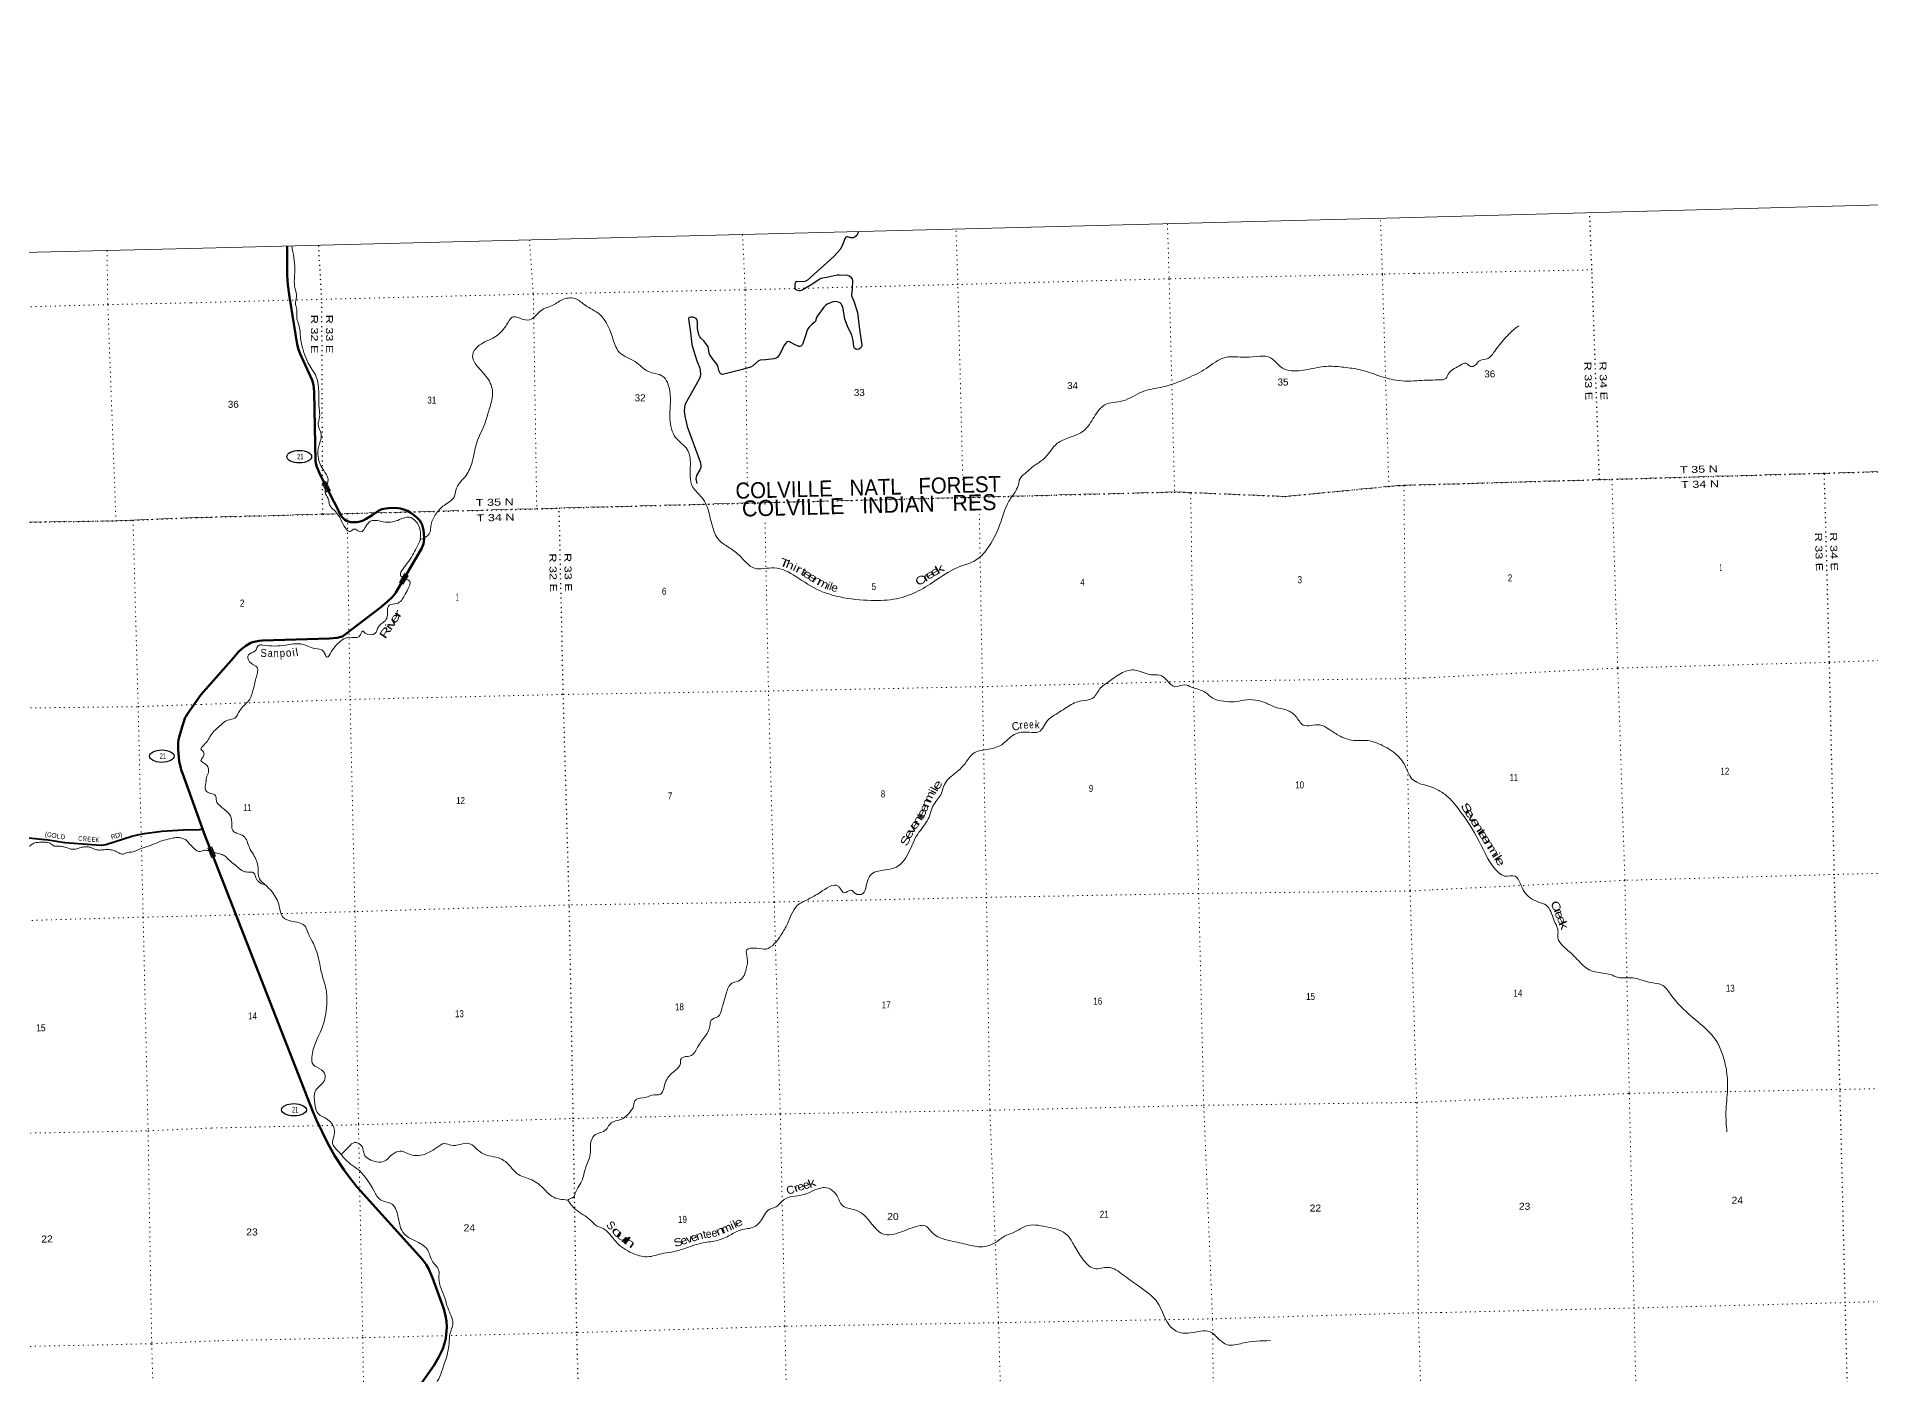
# Model space of a CAD drawing. Header units: feet. Extents: x 489137 to 739700, y 189004 to 379547.
# Drawn here: x 546440 to 592272, y 346104 to 379547 of the extents above; entities that cross this region are included whole.
import ezdxf
from ezdxf.enums import TextEntityAlignment as Align

# ---------------------------------------------------------------- set-up
doc = ezdxf.new("R2010")
doc.units = ezdxf.units.FT
doc.header["$LTSCALE"] = 80
doc.linetypes.add('DOT_DASHED', pattern=[7.7, 5, -1.2, 0.3, -1.2])
doc.linetypes.add('DOTTED', pattern=[1.5, 0.3, -1.2])
for name, color, linetype, lineweight in [('17', 7, 'Continuous', 25), ('23', 7, 'Continuous', 70), ('26', 7, 'Continuous', 40), ('29', 7, 'Continuous', 25), ('39', 7, 'Continuous', 13), ('4', 7, 'Continuous', 13), ('44', 7, 'DOT_DASHED', 13), ('59', 7, 'Continuous', 13), ('6', 7, 'DOTTED', 25), ('7', 7, 'DOTTED', 13)]:
    doc.layers.add(name, color=color, linetype=linetype, lineweight=lineweight)
doc.layers.add('27', color=7, linetype='Continuous')
doc.layers.add('41', color=7, linetype='Continuous')

msp = doc.modelspace()

# ---------------------------------------------------------------- linework, layer by layer
at = {"layer": '17'}
for centre in [(553003.15, 369046.69), (549568.51, 361558.72), (552873.01, 352717.59)]:
    msp.add_ellipse(centre, major_axis=(309.24, -1), ratio=0.500121, dxfattribs=at)
at = {"layer": '23'}
msp.add_line((550537.01, 359882.19), (550629.3, 359628.12), dxfattribs=at)
for points in [[(552701.57, 374312.49), (552703.18, 373583.51), (552721.49, 373341.97), (552758.45, 373043.67), (552950.79, 371853.16), (552985.59, 371728.25), (553025.91, 371618.92), (553285.93, 371050.51), (553322.75, 370956.06), (553355.53, 370838.92), (553367.71, 370753.64), (553377.44, 370661.18), (553412.9, 368934.93), (553423.92, 368849.39), (553440.78, 368795.04), (553531.93, 368572.64), (554050.31, 367569.1), (554075.78, 367531.79), (554109.49, 367498.05), (554145.08, 367469.94), (554187, 367445.69), (554236.86, 367426.83), (554289.31, 367411.84), (554353, 367406.21), (554396.12, 367405.13), (554441.03, 367406.21), (554489.73, 367415.58), (554549.67, 367430.58), (554598.81, 367451.25), (554675.17, 367492.43), (554839.24, 367593.39), (554971.12, 367683.6), (555019.75, 367711.62), (555067.59, 367731.39), (555120.04, 367742.64), (555233.37, 367758.57), (555392.58, 367766.06), (555472.18, 367761.38), (555530.25, 367752.01), (555618.29, 367729.52), (555710.98, 367690.72), (555796.23, 367641.43), (555932.03, 367535.53), (556014.45, 367447.44), (556050.04, 367393.09), (556072.05, 367339.3), (556108.11, 367209.41), (556120.29, 367133.51), (556125.91, 367004.18), (556120.29, 366925.47), (556109.05, 366869.24), (556096.21, 366828.88), (556078.14, 366783.96), (556065.03, 366759.59), (556042.66, 366720.3), (555419.76, 365654.25), (555380.42, 365598.5), (555322.36, 365531.03), (555198.73, 365418.57), (555030.24, 365279.63), (554122.64, 364579.86), (554081.43, 364553.62), (554042.09, 364538.63), (554006.5, 364531.13), (553954.06, 364519.89), (553759.22, 364502.35), (552085.64, 364447.73), (552001.35, 364442.11), (551915.5, 364428.09), (551838.39, 364408.37), (551774.7, 364384.01), (551664.14, 364315.94), (551568.66, 364241.57), (551488.56, 364165.54), (551361.4, 364016.49), (550543.6, 363088.63)], [(550543.6, 363088.63), (550210.38, 362617.92), (550175.17, 362557.48), (550154.31, 362521.43), (550138.98, 362476.86), (550080.62, 362295.7), (549997.87, 362034.74), (549983.38, 361964.16), (549977.01, 361894.33), (549980.64, 361735.84), (550001.95, 361429.31), (550015.89, 361360.21), (550040.54, 361265.34), (550055.71, 361214.11), (550083.66, 361130.27), (550537.01, 359882.19)], [(550537.01, 359882.19), (550588.22, 359741.2), (550629.3, 359628.12)], [(550629.31, 359628.11), (553342, 352676.61), (553434.83, 352459.03), (553721.58, 351873.2), (553885.7, 351579.05), (554123.67, 351205.77), (554268.3, 351013.89), (554454.29, 350786.82), (556073.19, 348980.02), (556176.53, 348848.25), (556237.09, 348748.29), (556332.28, 348518.65), (556612.98, 347744.31), (556661.38, 347568.36), (556684.15, 347433.18), (556689.46, 347282.29), (556664.63, 347010.89), (556635.45, 346878.4), (556620.47, 346822.17), (556589.35, 346738.06), (556486.29, 346521.01), (556376.33, 346334.07), (555447.28, 345018.98)]]:
    msp.add_lwpolyline(points, dxfattribs=at)
at = {"layer": '26'}
msp.add_lwpolyline([(546152.56, 359528.95), (546723.61, 359468.93), (547141.48, 359401.63), (547930.31, 359339.3), (548066.02, 359335.26), (548115.38, 359338.99), (548166.12, 359351.28), (548817.79, 359560.32), (548960.8, 359596.13), (549133.85, 359625.4), (549568.9, 359685.38), (550100.95, 359715.87), (550520.51, 359723.56), (550588.22, 359741.2)], dxfattribs=at)
at = {"layer": '29'}
for points in [[(566979.31, 374672.23), (566941.24, 374578.95), (566928.93, 374564.58), (566895.37, 374541.04), (566846.9, 374519.43), (566830.49, 374517.38), (566822.29, 374515.33), (566788.64, 374516.57), (566707.44, 374542.01), (566691.03, 374542.01), (566669.25, 374534.26), (566641.81, 374500.96), (566616.1, 374426.06), (566559.77, 374287.53), (566550.55, 374272.14), (566529.67, 374236.35), (566366.42, 374051.08), (565709.52, 373459.42), (565636.88, 373423.55), (565572.77, 373414.11), (565443.38, 373423.52), (565417.43, 373415.34), (565394.87, 373392.76), (565387.73, 373353.65), (565386.67, 373265.53), (565396.92, 373242.95), (565409.5, 373230.86), (565435.89, 373216.27), (565501.52, 373201.91), (565530.23, 373203.96), (565571.26, 373216.08), (565773.75, 373333.48), (566012.19, 373495.38), (566048.23, 373506.95), (566222.74, 373544.1)], [(566222.74, 373544.1), (566446.98, 373591.83), (566501.55, 373593.26), (566705.39, 373581.57), (566752.37, 373564.19), (566784.36, 373539.5), (566808.97, 373512.82), (566827.43, 373482.04), (566830.57, 373450.67), (566821.2, 373236.31), (566806.92, 373108.53), (566810, 373070.57), (566815.48, 373052.33), (566861.4, 372936.11), (566957.66, 372647.81), (566968.96, 372580.76), (566998.86, 372296.51), (567040.98, 372004.43), (567066.37, 371845.39), (567065.86, 371825.38), (567058.68, 371796.65), (567044.32, 371774.07), (567018.69, 371747.39), (567002.28, 371738.16), (566982.28, 371732.52), (566937.46, 371729.5), (566914.09, 371736.1), (566889.99, 371750.99), (566871.54, 371769.46), (566865.88, 371798.71), (566851.85, 371947.92), (566813.8, 372080.47), (566707.84, 372310.59), (566640.95, 372486.98), (566586.54, 372792.94), (566568.52, 372838.16), (566552.11, 372866.89), (566525.45, 372889.46), (566480.01, 372909.91), (566443.41, 372920.25), (566396.24, 372924.35), (566349.07, 372918.19), (566300.36, 372902.09), (566201.4, 372856.63), (566162.44, 372832), (566137.83, 372813.53), (566111.98, 372787), (565959.4, 372571.36), (565935.62, 372522.66), (565910.46, 372437.27), (565897.87, 372417.44), (565877.36, 372396.92), (565806.6, 372346.19), (565746.1, 372282), (565719.44, 372245.06), (565689.51, 372184.11), (565646.56, 372044.28)], [(565646.56, 372044.28), (565633.29, 372001.09), (565578.62, 371854.47), (565560.5, 371827.42), (565544.09, 371811), (565519.48, 371800.74), (565486.38, 371802.02), (565380.76, 371848.29), (565256.72, 371914.38), (565226.2, 371923.88), (565194.1, 371915.08), (565161.6, 371887.97), (565128.42, 371838.94), (564996.37, 371583.61), (564946.25, 371526.77), (564917.54, 371506.25), (564876.36, 371492.19), (564660.57, 371467.45), (564522.74, 371455.97), (564483.2, 371439.47), (564338.16, 371314.37), (564285.22, 371285.8), (564086.02, 371227.06), (563581.38, 371102.99), (563554.72, 371107.1), (563536.03, 371118.51), (563494.59, 371200.47), (563462.43, 371314.37), (563438, 371360.92), (563337.46, 371484.07), (563269.43, 371591.74), (563252.21, 371637.6), (563233.75, 371752.53), (563220.42, 371790.73), (563115.5, 371940.06), (563043.02, 372011.11), (563018.41, 372039.84), (562999.95, 372072.68), (562983.54, 372121.93), (562956.04, 372247.85), (562955.89, 372417.56), (562941.5, 372475.94), (562922.47, 372503.74), (562894.33, 372521.09), (562841.31, 372532.34), (562789.74, 372535.46), (562752.52, 372526.43), (562740.52, 372516.99), (562734.36, 372504.68), (562737.56, 372433.17), (562785.66, 372147.29), (562817.42, 371855.14), (562832.59, 371794.7), (562942.09, 371445.45), (563016.36, 371257.93), (563028.08, 371196.72), (563028.67, 371106.06), (563021.49, 371041.42), (562992.65, 370967.67), (562659.5, 370375.47), (562638.99, 370328.27), (562629.87, 370277.14), (562626.69, 370180.51), (562642.71, 370063.24), (562702.59, 369803.87), (563020.96, 368915.52), (563044.34, 368825.09), (563037.89, 368775.74), (563015.37, 368721.44), (562930.44, 368572.16), (562920.99, 368541.78), (562917.29, 368495.11), (562936.99, 368376.32)]]:
    msp.add_lwpolyline(points, dxfattribs=at)
at = {"layer": '39'}
for points in [[(552814.15, 374315.29), (552891.36, 373737.56), (552880.37, 373410.08), (552893.59, 373266.95), (552936.9, 373039.63), (552910.67, 372855.24), (552943.84, 372722.64), (552938.82, 372583.15), (553010.37, 372263.53), (553043.53, 371947.11), (553120.6, 371651.85), (553216.82, 371403.47), (553319.43, 371231.98), (553429.79, 371042.14), (553498.24, 370252.14), (553512.88, 370044.39), (553476.97, 369841.61), (553550.43, 369618.99), (553494.55, 369314.77), (553554.3, 368796.93), (553721.61, 368424.08), (553685.54, 368331.15), (553662.22, 368106.42), (553741.89, 367968.77), (553749.98, 367876.03), (553915.98, 367665.53), (554169.18, 367250.89), (554275.76, 367174.44), (554357.25, 367230.75), (554458.69, 367204.69), (554526.08, 367167.78), (554693.82, 367339.1), (554784.54, 367434), (555148.18, 367411.64), (555508, 367472.01), (555750.72, 367535.89), (555903.11, 367442.42), (556026.25, 367206.58), (556029.36, 366968.26)], [(556029.36, 366968.26), (556250.15, 367116.52), (556301.4, 367356), (556422.7, 367621.25), (556625.94, 367829.71), (556873.59, 368037.11), (556935.23, 368262.68), (557172.47, 368576.92), (557326.33, 368921.66), (557440.92, 369400.88), (557638.46, 369869.8), (557751.59, 370231.83), (557834.12, 370609.36), (557731.25, 370976.77), (557338.05, 371612.58), (557502.75, 371830.3), (557883.67, 372032.53), (558164.1, 372309.33), (558356.73, 372541.8), (558602.28, 372476.45), (558801.87, 372482.83), (559039.3, 372696.07), (559342.95, 372834), (559612, 372985.31), (559920.57, 372990.03), (560145.88, 372835.36), (560507.98, 372606.92), (560852.92, 371964), (561015.22, 371646.36), (561397.35, 371424.42), (561729.64, 371175.13), (562085.28, 371057.65), (562266.97, 370683.87), (562270.07, 369989.05), (562411.3, 369527.53), (562700.38, 369224.77), (562779.18, 368850.77), (562835.74, 368294.48), (563063.48, 368028.77), (563256.44, 367600.69), (563508.8, 366947.67), (563730.25, 366784.84), (563998.97, 366582.65), (564381.34, 366257.69), (564873.37, 366268.42), (565414.81, 366049.96), (566013.66, 365697.4), (566519.49, 365538.76), (567300.13, 365452.77), (567930.69, 365494.81), (568477.22, 365688.54), (568941.03, 365975.4), (569512.97, 366298.97), (569909.02, 366455.07), (570191.42, 366733.94), (570509.14, 367334.76), (570742.13, 367935.75), (570914.01, 368194.02), (570981.01, 368359.1), (571012.51, 368487.05), (571158.55, 368635.68), (571358.51, 368809.72), (571608.84, 368986.89), (571951.28, 369380.18), (572248.74, 369524.04), (572618.09, 369701.78), (572869, 370036.52), (573140.75, 370341.41), (573584.42, 370441.99), (574093.73, 370677.33), (574591.58, 370791.21), (575206.15, 371010.66), (575672.98, 371251.13), (576151.12, 371528.21), (576665.52, 371531.35), (577295.47, 371508.74), (577581.34, 371260.46), (577792.56, 371196.39), (578279.82, 371241.36), (578722.26, 371305.55), (579116.2, 371281.83), (579517.06, 371217.86), (579939.55, 371087.7), (580349.63, 370971.4), (580640.9, 370937.36), (580934.51, 370945.5)], [(580934.51, 370945.5), (581481.81, 370965.65), (581662.61, 371003.3), (581743.43, 371145.25), (581873.86, 371248.18), (582030.94, 371337.74), (582162.88, 371388.12), (582286.63, 371300.7), (582398.89, 371332.3), (582490.84, 371438.16), (582715.31, 371503.38), (582856.7, 371647.1), (583098.47, 371955.58), (583247.36, 372119.75), (583484.11, 372320.87)], [(550575.62, 361789.91), (550735.72, 361980.48), (550801.81, 362095.04), (551011.01, 362307.67), (551213.52, 362457.53), (551395.92, 362512.01), (551514.91, 362698.43), (551743.39, 362951.88), (551856.14, 363239.16), (551932.15, 363545.84), (551953.37, 363774.57), (551756.51, 363919.75), (551732.5, 364094.97), (551894.03, 364181.32), (552000.05, 364335.24), (552094.96, 364335.24), (552664.4, 364335.24), (553044.02, 364363.72), (553395.56, 364250.44), (553611.03, 364176.36), (553698.87, 364034.86), (553800.9, 364166.37), (553936.33, 364339), (554256.93, 364531.84), (554488.79, 364538.92), (554547.29, 364631.1), (554582.49, 364682.37), (554654.08, 364637.47), (554896.42, 364626.6), (554983.59, 364792.12), (555188.76, 365004.66), (555252.09, 365337.33), (555442.95, 365373.81), (555632.3, 365571.86), (555719.6, 365731.33), (555764.36, 365931.82), (555546.09, 366055.25), (555703.35, 366381.42), (555930.94, 366768.17), (556031.38, 366972.36)], [(581178.96, 360824.77), (580973.78, 360888.97), (580824.41, 360984.7), (580618.35, 361366.02), (580388.59, 361631.69), (579979.85, 361871.23), (579762.45, 361941.23), (579356.72, 361950.56), (578974.52, 362083.62), (578716.68, 362249.69), (578510.93, 362340.14), (578095.39, 362337.14), (577913.16, 362551.32), (577630.9, 362726.96), (577438.32, 362769.22), (577175.53, 362884.69), (576617.02, 362961.38), (576369.82, 362917.61), (576111.18, 362936.2), (575835.25, 363006.94), (575656.54, 363152.52), (575306.64, 363284.27), (575133.87, 363343.12), (574888.78, 363295.35), (574689.55, 363456.64), (574501.11, 363585.85), (574297.18, 363593.52), (573897.13, 363712.06), (573583.75, 363650.68), (573251.62, 363431.33), (573007.79, 363234.1), (572823.31, 362997.78), (572552.14, 362943.38), (572224.34, 362802.9), (571876.13, 362581.18), (571713.38, 362458.45), (571483.76, 362164.58), (571247.87, 362157.41), (570873.86, 362100.77), (570560.68, 361845.47), (570175.98, 361723.96), (569851.28, 361625.97), (569652.78, 361385.3), (569427.8, 361156.16), (569127.87, 360848.64), (569055.93, 360632.95), (568864.36, 360352.02), (568724.97, 359991.44), (568460.96, 359609.95), (568161.16, 359019.63), (567932.24, 358786.37), (567482.47, 358687.67), (567302.71, 358604.97), (567175.8, 358319.4), (567087.33, 358121.53), (566903.65, 358125.6), (566800.88, 358212.24), (566620.84, 358141.65), (566525.7, 358248.65), (566471.94, 358308.08), (566019.43, 358150.74), (565732.49, 357986.92), (565451.65, 357821.21), (565205.31, 357369.41), (565044.08, 357085.11), (564670.38, 356737.59), (564440.01, 356754.78), (564182.82, 356706.75), (564201.09, 356517.27), (564176.94, 356237.98), (564019.61, 355959.82), (563815.55, 355880.63), (563674, 355618.98), (563565.31, 355238.86), (563472.58, 355051), (563295.05, 354958.24), (563268.03, 354810.19), (563150.41, 354561.18), (562958.84, 354280.26), (562799.92, 354074.79), (562607.13, 354034.22), (562545.5, 353992.48), (562529.87, 353877), (562404.48, 353706.6), (562187.6, 353475.62), (562121.13, 353286.31), (562016.35, 353096.16), (561881.24, 353093.22), (561646.72, 353023.46), (561425.83, 352976.22), (561345.64, 352768.43)], [(550575.62, 361789.91), (550559.29, 361771.73), (550545.45, 361736.5), (550578, 361702.09)], [(550578, 361702.09), (550622.64, 361616.43), (550585.12, 361514.57)], [(550585.12, 361514.57), (550559.33, 361478.91), (550546.26, 361447.59), (550587.49, 361412.51)], [(550587.49, 361412.51), (550685.25, 361337.01), (550735.81, 361239.14), (550733.5, 361160.31), (550686.09, 361021.91), (550668.84, 360888.21), (550666.86, 360702.33), (550708.2, 360656.77), (550783.43, 360630.13), (550911.85, 360570.31), (550928.26, 360465.63), (551069.67, 360272.77), (551192.92, 360172.44), (551284.07, 360063.33), (551314.97, 359849.88), (551342.53, 359696.96), (551432.63, 359636.31), (551613.87, 359559.46), (551757.31, 359273.73), (551857.99, 359098.17), (551974.09, 358771.44), (552008.46, 358491.4), (552146.8, 358346.96), (552332.57, 358155.07), (552503.64, 357805.3), (552590.32, 357532.47), (552850.86, 357427.06), (553156.3, 357298.38), (553224.46, 357134.23), (553334.09, 356918.46), (553470.97, 356563.9), (553558.67, 356151.71), (553672.9, 355725.96), (553691.33, 355344.58), (553567.11, 354752.02), (553318.5, 354035.55), (553348.82, 353848.35), (553557.47, 353717.56), (553653.63, 353564.12), (553610.52, 353413.7), (553415.3, 353207.44), (553392.17, 352881.71), (553482.79, 352613), (553687.18, 352492.22), (553878.31, 352239.85), (553868.35, 352049.75), (553835.68, 351883.4), (553971.08, 351688.39), (554239.73, 351397.31), (554436.54, 351254.14), (554876.82, 350679.97), (555036.78, 350469.34), (555325.78, 350354.44), (555478.44, 350016.39), (555618.17, 349623.51), (555982.15, 349401.18), (556237.42, 349168.38), (556325.13, 348940.02), (556487.51, 348711.26), (556493.9, 348511.41), (556647.03, 347994.49), (556713.46, 347771.37), (556841.58, 347363.1), (556770.71, 347109.5), (556751.33, 346888.9), (556580.3, 346222.6), (556353.56, 345797.49), (556194.09, 345709.17), (556075.38, 345694.46), (555965.01, 345574.89), (555772.49, 345245.46), (555824.58, 345169.84), (555944.44, 345132.06), (555963.67, 344991.07), (555832.98, 344786.22), (555612.46, 344629.91), (555342.46, 344613.91), (555191.09, 344616.67), (554994.29, 344390.17), (554904.2, 344174.09), (554973.88, 344032.19), (554936.64, 343889.97), (554748.87, 343712.15), (554545.65, 343410.78), (554538.74, 343366.9)], [(581178.96, 360824.77), (581453.39, 360720.43), (581690.32, 360561.47), (581976.31, 360242.1), (582496.71, 359427.88), (582987.92, 358645.17), (583131.8, 358560.36), (583394.64, 358555.9), (583518.79, 358383.53), (583619.82, 358172.04), (583978.95, 357909.43), (584169.04, 357834.06), (584363.53, 357463.47), (584467.33, 357154.96), (584461.16, 357017.22), (584598.53, 356806.79), (584901.59, 356526.36), (585221.21, 356232.25), (585585.75, 356133.65), (585776.77, 356096.75), (585966.68, 356027.45), (586338.84, 356016.07), (586538.28, 355967.27), (586807.06, 355896.23), (587081.84, 355827.38), (587278.11, 355606.54), (587809.46, 355045.51), (588361.87, 354525.55), (588463.23, 354372.74), (588598.07, 354038.84), (588681.28, 353673.09), (588704.14, 353226.68), (588663.55, 352667.15), (588688.04, 352164.14)], [(550639.75, 359205.15), (550560.6, 359186.91), (550494.2, 359177.43), (550402.37, 359225.99), (550326.14, 359301.13), (550243.69, 359384.21), (550177.5, 359461.58), (550081.77, 359503.99), (549984.44, 359526.18), (549859.54, 359515.48), (549724.97, 359484.38), (549516.4, 359421.44), (549256.17, 359319.04), (549053.74, 359252.18), (548811.42, 359162.28), (548688.66, 359145.56), (548628.73, 359116.03), (548570.4, 359106.73), (548515.47, 359127.79), (548437.94, 359168.57), (548374.77, 359197.53), (548309.84, 359214.34), (548220.87, 359222.57), (548095.85, 359217.92), (547956.66, 359215), (547867.31, 359241.4), (547791.92, 359276.16), (547708.84, 359292.59), (547626.17, 359288.83), (547529.68, 359270.65), (547453.57, 359242.8), (547381.16, 359231.18), (547292.24, 359237.39), (547210.92, 359265.98), (547079.09, 359297.54), (546949.73, 359306.93), (546876.99, 359311.46), (546809.45, 359356.49), (546750.2, 359391.6), (546693.46, 359402.52), (546554.11, 359407.67), (546457.36, 359401.6), (546343.01, 359368.91), (546289.34, 359329.41), (546223.49, 359293.7), (546152.76, 359298.27), (546070.52, 359274.33), (545951.75, 359259.72), (545876.65, 359280.35), (545758.39, 359338.45), (545673.42, 359348.78), (545561.13, 359314.11), (545493.46, 359268.26), (545390, 359197.43), (545354.4, 359162.35), (545264.47, 359120.08), (545173.69, 359118.17), (545129.1, 359127.33), (545090.14, 359156.8), (545038.79, 359200.15), (544970.37, 359190.64), (544812.95, 359191.37), (544684.64, 359150.3), (544618.53, 359126.7), (544558.77, 359089.1), (544494.68, 359065.54), (544415.21, 359005.3), (544354.23, 358929.3), (544174.03, 358763.97), (544009.2, 358635.3), (543865.6, 358553.53), (543757.47, 358512.89), (543646.14, 358528.72), (543561.12, 358541.07), (543473.16, 358500.85), (543402.01, 358428.68), (543308.93, 358343.93), (543253.2, 358306.41), (543094.09, 358290.95), (542999.66, 358270.79), (542909.18, 358254.75), (542798.86, 358222.15), (542675.01, 358160.98), (542553.31, 358093.8), (542430.76, 358067), (542312.5, 358028.16), (542173.6, 358011.11), (542101.49, 357985.36), (541975.33, 357938.28), (541851.06, 357994.24), (541779.53, 358037.16)], [(550639.75, 359205.15), (550645.73, 359205.93), (550685.55, 359204.17), (550794.72, 359185.77), (550904.54, 359145.67), (551052.72, 359104.35), (551150.47, 359061.98), (551193.71, 359020.48), (551302.85, 358915.74), (551446.45, 358803.65), (551532.81, 358726.71), (551606.35, 358683.83), (551679.44, 358663.15), (551742.05, 358660.43), (551797.75, 358656.93), (551836.06, 358655.3), (551894.74, 358600.69), (551928.97, 358501.25), (551967.28, 358442.56), (552032.49, 358383.88), (552095.25, 358356.17), (552150.66, 358342.25)], [(561345.64, 352768.43), (561188.52, 352573.09), (561069.47, 352481.62), (560856.95, 352420.42), (560757.71, 352345.53), (560673.61, 352224.52), (560378.34, 352072.63), (560284.17, 351858.47), (560275.58, 351605.78), (560158.02, 351261.84), (560064.18, 350940.63), (559963.16, 350762.68), (559903.47, 350632.1), (559853.3, 350527.98), (559783.25, 350502.21), (559713.51, 350462.31)], [(554049.07, 351597.65), (554251.06, 351801.56), (554384.09, 351899.41), (554573.88, 351800.53), (554626.52, 351607.75), (554937.32, 351418.59), (555128.71, 351430.85), (555314.82, 351592.47), (555526.68, 351683.96), (555823.39, 351585.39), (556253.6, 351655.38), (556442.7, 351772.63), (556638.16, 351875.87), (556796.51, 351830.85), (557237.34, 351876.83), (557569.49, 351633.59), (558036.57, 351494.3), (558260.22, 351323.44), (558448.27, 351119.49), (558769.94, 350987.12), (559093.54, 350765.92), (559322.15, 350552.75), (559713.51, 350462.31)], [(559711.02, 350462.89), (559902.1, 350234.12), (560289.59, 349951.7), (560429.67, 349819.41), (560600.74, 349746.38), (560920.73, 349414), (561324.26, 349135.97), (561695.5, 349043.07), (562117.25, 349131.05), (562370.58, 349170.92), (562683.22, 349266.62), (563102.11, 349392.92), (563455.88, 349453.16), (563771.75, 349585.3), (564049.35, 349714.58), (564370.5, 349790.27), (564607, 350045.91), (564722.45, 350210.03), (564922.38, 350293.17), (565122.2, 350473.28), (565573.63, 350588.17), (566001.77, 350753.05), (566130.38, 350776.06), (566468.72, 350526.9), (566555.38, 350346.99), (566913.47, 350209.36), (567310.27, 349870.58), (567584.17, 349615.97), (568053.14, 349666.61), (568487.63, 349817.49), (568616.56, 349826.36), (568848.98, 349623.37), (569185.33, 349465.07), (569617.15, 349369.45), (569979.93, 349294.55), (570387.43, 349388.28), (570629.91, 349555.17), (570891.83, 349663.91), (571157.02, 349807.06), (571677.82, 349794.18), (572211.28, 349571.5), (572370.02, 349324.48), (572583.08, 348991.79), (572870.83, 348749.61), (573223.29, 348777.5), (573592.48, 348593.65), (573977.91, 348313.2), (574465.42, 347885.5), (574687.32, 347425.73), (574924.61, 347184.47), (575270.63, 347137.48), (575770.29, 347168.58), (575971.63, 347003.3), (576195.01, 346844.55), (576575.52, 346881.13), (577276.17, 346946.92)]]:
    msp.add_spline(points, degree=3, dxfattribs=at)
at = {"layer": '4'}
msp.add_lwpolyline([(489136.84, 372822.34), (519705.79, 373516.18), (550270.46, 374252.07), (580830.76, 375029.99), (611393.28, 375849.96), (641954.65, 376711.97), (672514.8, 377616.02), (703073.68, 378562.1), (733631.22, 379547.32), (739699.91, 195787.95), (708889.59, 194791.66), (678077.93, 193837.75), (647264.99, 192926.23), (616450.81, 192057.09), (585635.48, 191230.33), (554819.03, 190445.97), (524001.53, 189703.99), (493183.04, 189004.41)], close=True, dxfattribs=at)
msp.add_lwpolyline([(489136.84, 372822.34), (519705.79, 373516.18), (550270.46, 374252.07), (580830.76, 375029.99), (611393.28, 375849.96), (641954.65, 376711.97), (672514.8, 377616.02), (703073.68, 378562.1), (733631.22, 379547.32), (739699.91, 195787.95), (708889.59, 194791.66), (678077.93, 193837.75), (647264.99, 192926.23), (616450.81, 192057.09), (585635.48, 191230.33), (554819.03, 190445.97), (524001.53, 189703.99), (493183.04, 189004.41)], close=True, dxfattribs=at)
at = {"layer": '44'}
for p, q in [((581005.59, 368342.05), (611575.61, 369224.29)), ((550433.72, 367525.6), (550439.15, 367511.57))]:
    msp.add_line(p, q, dxfattribs=at)
for points in [[(550433.72, 367525.6), (574892.64, 368165.47), (577645.5, 368052.05), (580492.11, 368327.55), (581005.59, 368342.05)], [(550433.72, 367525.6), (548848.68, 367458.81), (548423.17, 367443.81), (543516.82, 367362.95), (543095.35, 367348.04), (537760.13, 367219.8), (532921.32, 367093.92), (532419.2, 367075.29), (527646.82, 366956.86), (527102.09, 366949.46), (522368.89, 366791.46), (521431.26, 366753.59), (519860.95, 366740.74)]]:
    msp.add_lwpolyline(points, dxfattribs=at)
at = {"layer": '59'}
for points in [[(553667.47, 368426.46), (553780.93, 368203.67), (553687.38, 368156.01), (553573.91, 368378.77)], [(553584.66, 368375.27), (553663.97, 368415.69), (553770.17, 368207.16), (553690.87, 368166.76)], [(555722.83, 366070.65), (555596.4, 365854.97), (555505.82, 365908.06), (555632.24, 366123.74)], [(555516.77, 365910.91), (555635.09, 366112.78), (555711.87, 366067.79), (555593.54, 365865.92)], [(550817.57, 359292.68), (550905.86, 359058.79), (550807.63, 359021.7), (550719.34, 359255.6)], [(550729.65, 359250.94), (550812.91, 359282.36), (550895.54, 359063.44), (550812.28, 359032.01)]]:
    msp.add_lwpolyline(points, close=True, dxfattribs=at)
at = {"layer": '6'}
for points in [[(585501.72, 368472.86), (585313.45, 373717.57), (585257.61, 375146.16)], [(553589.61, 367608.49), (553567.65, 372980.68), (553489.33, 374332.11)], [(581005.59, 368342.05), (585503.71, 368472.9), (585813.73, 368478.94), (591117.93, 368632.24), (596422.04, 368781.91), (601694.88, 368933.99), (607055.79, 369089.21), (611575.61, 369224.29)], [(592165.27, 329319.59), (592058.42, 331889.12), (591919.08, 337258.1), (591778.41, 342531.95), (591647.5, 347889.04), (591515.14, 353225.85), (591373.95, 358588.7), (591250.02, 363913.62), (591123.37, 368632.4)], [(550433.72, 367525.6), (553589.61, 367608.49), (554202.3, 367624.08), (558939.94, 367740.82), (559500.37, 367761.13), (564206.54, 367884.03), (564639.17, 367898.93), (569599.87, 368024.11), (569994.28, 368034.69), (574869, 368163.16), (575287.01, 368150.72), (577636.5, 368052.05), (580218.89, 368301.66), (580492.91, 368327.77), (580641.19, 368331.33), (581005.59, 368342.05)], [(560371.76, 328496.86), (560321.07, 331089.46), (560203.53, 336460.14), (560090.78, 341796.59), (559941.43, 347146.37), (559852.52, 352499.5), (559754.19, 357822.12), (559602.35, 363101.15), (559500.37, 367761.13)], [(519860.95, 366740.74), (521431.26, 366753.59), (522368.89, 366791.46), (527102.09, 366949.46), (527646.82, 366956.86), (532419.2, 367075.29), (532921.32, 367093.92), (537760.13, 367219.8), (538209.93, 367231.27), (543095.35, 367348.04), (543516.82, 367362.95), (548423.17, 367443.81), (548848.68, 367458.81), (550433.72, 367525.6)]]:
    msp.add_lwpolyline(points, dxfattribs=at)
at = {"layer": '7'}
for p, q in [((580867.44, 373626.87), (585313.45, 373717.57)), ((569599.87, 368024.11), (569598.7, 368070.37)), ((569994.28, 368034.69), (569995.21, 367982.83)), ((564205.98, 367935.02), (564206.54, 367884.03)), ((564636.97, 367849.53), (564636.37, 367879.27))]:
    msp.add_line(p, q, dxfattribs=at)
for points in [[(580238.7, 368296.5), (580075.98, 373611.65), (580029.82, 375009.08)], [(558756.07, 374463.92), (558854.67, 373112.21), (558939.94, 367740.82)], [(564083.52, 374598.52), (564148.32, 373217.62), (564201.69, 368328.78)], [(569588.85, 368461.04), (569465.55, 373351.84), (569418.46, 374734.6)], [(574704.04, 374870.69), (574746.3, 373493.33), (574882.24, 368162.4)], [(548197.81, 374200.92), (548217.86, 372849.5), (548423.17, 367443.81)], [(580867.44, 373626.87), (580075.98, 373611.65), (574746.3, 373493.33), (569465.55, 373351.84), (564138.19, 373219.42), (558854.67, 373112.21), (553567.65, 372980.68), (550300.81, 372892.79)], [(535287.32, 372469.97), (537633.54, 372528.2), (542935.51, 372702.18), (548217.86, 372849.5), (550300.81, 372892.79)], [(576252.64, 328902.07), (576152.11, 331473.3), (576051.55, 336805.97), (575885.75, 342169.54), (575831.79, 347493.13), (575610.1, 352829.22), (575486.53, 358106.85), (575347.87, 363428.59), (575287.01, 368150.72)], [(580615.09, 368327.77), (580660.37, 363502.1), (580768.61, 358187.77), (580934.7, 352902.99), (580975.15, 347643.75), (581139.59, 342249.85), (581330.81, 336923.19), (581461.4, 331601.28), (581536.92, 329039.46)], [(585813.18, 368480.8), (585959.81, 363761.11), (586137.79, 358453.96), (586247.65, 353126.6), (586368.65, 347763.16), (586485.14, 342415.77), (586604.63, 337104.89), (586752.97, 331774.61), (586847.2, 329178.79)], [(554202.3, 367624.08), (554272.8, 362976.77), (554394.93, 357672.85), (554482.86, 352364.14), (554589.7, 347021.51), (554684.96, 341654.38), (555008.55, 336455.86), (555072.85, 330936.55), (555092.58, 328364.48)], [(570001.82, 367613.23), (570079.09, 363293.42), (570180.16, 358029.43), (570264.42, 352704.49), (570483.52, 347394.6), (570627.22, 342026.51), (570755.57, 336714.64), (570831.98, 331379.42), (570906.94, 328764.36)], [(548848.68, 367458.81), (548975.95, 362796.64), (549101.58, 357534.67), (549224.85, 352191.88), (549315.43, 346868.59), (549471.15, 341518.4), (549594.17, 336187.72), (549615.74, 330883.17), (549656.81, 328229.63)], [(565581.14, 328628.44), (565532.22, 331184.99), (565358.22, 336554.44), (565257.65, 341887.12), (565143.09, 347306.34), (565026.92, 352614.44), (564874.68, 357911.64), (564731.35, 363170.66), (564644.44, 367479.31)], [(581131.76, 363515.4), (585959.81, 363761.11), (591248.23, 363905.47), (596537.46, 364092.34), (601857.33, 364267.96), (607134.16, 364464.58), (611701.15, 364662.12)], [(550549.43, 362853.07), (554272.8, 362976.77), (559602.35, 363101.15), (564728.98, 363186.77), (570076.98, 363297.41), (575347.87, 363428.59), (580605.97, 363498.89), (581131.76, 363515.4)], [(519969.39, 362104.47), (522505.83, 362149.69), (527849.66, 362251.86), (533031.36, 362483.9), (538319.81, 362629.32), (543643.38, 362735.1), (548975.95, 362796.64), (550549.43, 362853.07)], [(605857.1, 359080.26), (601948.38, 358891.51), (596646.23, 358732.59), (591369.57, 358600.71), (586137.79, 358453.96), (581270.37, 358213.05)], [(581270.37, 358213.05), (580768.61, 358187.77), (575476, 358126.82), (570180.16, 358029.43), (564874.68, 357911.64), (559751.82, 357838.23), (554394.93, 357672.85), (550680.28, 357569.71)], [(550680.28, 357569.71), (549101.58, 357534.67), (543768.97, 357378.22), (538446.4, 357224), (533148.12, 357066.25), (527925.65, 356902.05), (522562.57, 356803.48), (520093.92, 356779.67)], [(581408.63, 352924.34), (586247.65, 353126.6), (591515.14, 353225.85), (596769.93, 353344.95), (602105.14, 353549.34), (607389.47, 353766.41), (611995.42, 353968.31)], [(550811.71, 352262.55), (554473.27, 352341.72), (559852.52, 352499.5), (565026.92, 352614.44), (570264.42, 352704.49), (575610.1, 352829.22), (580934.7, 352902.99), (581408.63, 352924.34)], [(520218.12, 351469.44), (522672.4, 351525.03), (528050.4, 351629.62), (533269.46, 351816.3), (538563.37, 351990.12), (543883.04, 352089.75), (549224.85, 352191.88), (550811.71, 352262.55)], [(612143.23, 348596.77), (607526.5, 348407.48), (602219.21, 348216.04), (596920.98, 348061.28), (591651.31, 347897.24), (586368.65, 347763.16), (581546.55, 347648.16)], [(581546.55, 347648.16), (580975.15, 347643.75), (575841.91, 347491.33), (570483.52, 347394.6), (565143.09, 347306.34), (559941.43, 347146.37), (554589.7, 347021.51), (550943.41, 346944.14)], [(520343.36, 346114.56), (522781.81, 346169.83), (528078.76, 346190.26), (533316.88, 346433.55), (538653.4, 346596.14), (543996.1, 346752.8), (549315.43, 346868.59), (550943.41, 346944.14)]]:
    msp.add_lwpolyline(points, dxfattribs=at)

# ---------------------------------------------------------------- texts
at = {"layer": '17', "width": 0.6}
for p in [(553029.2, 368978.38), (549594.56, 361490.41), (552899.06, 352649.28)]:
    msp.add_text('21', height=140, dxfattribs=at).set_placement(p, align=Align.CENTER)
at = {"layer": '27'}
for s, rotation, p in [('(', 354, (546669.43, 359545.02)), ('L', 350.851, (546975.58, 359499.25)), ('R', 17.785, (548372.46, 359490.98)), ('D', 17.785, (548480.43, 359525.62)), (')', 17.785, (548561.87, 359551.74))]:
    msp.add_text(s, height=120, rotation=rotation, dxfattribs=at).set_placement(p, align=Align.CENTER)
for s, rotation, width, p in [('G', 350.851, 0.75, (546751.24, 359535.38)), ('O', 350.851, 0.8, (546865.05, 359517.05)), ('D', 350.851, 0.8, (547085.21, 359481.59)), ('C', 355.482, 0.7, (547526.16, 359441.46)), ('R', 355.482, 0.7, (547639.2, 359432.52)), ('E', 355.482, 0.8, (547751.76, 359423.62)), ('E', 355.482, 0.8, (547859.13, 359415.14)), ('K', 358.295, 0.65, (547957.38, 359408.52))]:
    msp.add_text(s, height=120, rotation=rotation, dxfattribs=dict(at, width=width)).set_placement(p, align=Align.CENTER)
at = {"layer": '41'}
for s, rotation, width, p in [('T', 338.885, 1.45, (565099.59, 366294.5)), ('h', 338.885, 1.3, (565235.76, 366247.37)), ('i', 336.187, 1.1, (565356.11, 366189.77)), ('r', 334.003, 1.5, (565450.69, 366146.27)), ('t', 330.278, 1.4, (565558.91, 366084.91)), ('e', 31.843, 1.55, (568817.78, 366017.71)), ('e', 31.843, 1.55, (568939.65, 366092.25)), ('k', 29.897, 1.65, (569057.03, 366157.45)), ('e', 327.47, 1.55, (565660.08, 366022.89)), ('e', 327.47, 1.55, (565781.09, 365947.02)), ('n', 331.173, 1.55, (565897.54, 365876.32)), ('m', 332.893, 1.25, (566055.3, 365790.9)), ('i', 337.333, 1.05, (566194.34, 365727.56)), ('e', 343.862, 1.1, (566360.78, 365677.6)), ('C', 31.63, 1.35, (568584.86, 365872.29)), ('r', 31.843, 1.7, (568713.56, 365951.84)), ('i', 55.633, 1.45, (555323.68, 364728.09)), ('v', 55.633, 1.75, (555390.55, 364836.07)), ('e', 55.633, 1.65, (555465.01, 364953.2)), ('r', 55.633, 1.8, (555548.13, 365071.11)), ('R', 55.633, 1.55, (555236.24, 364597.32)), ('n', 2, 0.85, (552428.43, 364034.38)), ('p', 4, 0.9, (552586.77, 364038.15)), ('o', 9.456, 0.95, (552751.37, 364048.56)), ('e', 4.104, 0.8, (571170.96, 362248.27)), ('e', 2.396, 0.75, (571308.26, 362253.19)), ('k', 358.252, 0.9, (571446.43, 362254.19)), ('i', 62.12, 1.25, (568922.29, 360630.78)), ('l', 62.384, 1.15, (568965.46, 360689.57)), ('e', 56.817, 1.6, (569031.08, 360787.73)), ('e', 64.166, 1.35, (568652.36, 360099.73)), ('e', 69.738, 1.2, (568711.28, 360227.01)), ('n', 68.937, 1.35, (568763.17, 360353.13)), ('m', 65.557, 1.2, (568843.22, 360510.52)), ('S', 302.696, 1.6, (582097.58, 360201.27)), ('v', 61.433, 1.55, (568389.9, 359684.97)), ('e', 54.143, 1.7, (568465.04, 359792.01)), ('n', 58.723, 1.65, (568536.33, 359904.41)), ('t', 60.499, 1.4, (568612.22, 360009.05)), ('e', 302.696, 1.55, (582175.84, 360077.73)), ('v', 302.696, 1.7, (582252.83, 359959.42)), ('e', 302.696, 1.55, (582322.59, 359850.74)), ('n', 302.472, 1.65, (582397.6, 359732.63)), ('S', 64.833, 1.4, (568244.95, 359408.27)), ('e', 61.433, 1.45, (568321.04, 359562.08)), ('t', 302.472, 1.5, (582471.63, 359615.59)), ('e', 302.472, 1.55, (582521.88, 359537.32)), ('e', 302.472, 1.55, (582592.9, 359425.72)), ('n', 301.983, 1.65, (582666.5, 359307.03)), ('m', 301.983, 1.35, (582758.26, 359160.09)), ('i', 301.983, 1.35, (582836.15, 359031.97)), ('l', 302.239, 1.3, (582878.58, 358968.5)), ('e', 302.239, 1.55, (582935.28, 358878.6)), ('C', 300.495, 1.35, (584329.02, 357763.46)), ('r', 296.974, 1.55, (584386.2, 357648.15)), ('e', 292.282, 1.25, (584408.04, 357559.38)), ('e', 293.282, 1.3, (584464.69, 357428.31)), ('k', 294.519, 1.5, (584513.99, 357290.43)), ('C', 17.589, 1.05, (565309.63, 350621.76)), ('r', 20.929, 1.35, (565461.57, 350676.31)), ('e', 17.929, 1.15, (565566.23, 350706.99)), ('e', 18.194, 1.15, (565704.71, 350748.4)), ('k', 21.194, 1.4, (565850.53, 350794.75)), ('o', 310.676, 1.85, (560878.52, 349589.92)), ('n', 21.613, 1.35, (563553.98, 349601.62)), ('m', 23.79, 1.15, (563721.05, 349669.74)), ('i', 24.89, 1.15, (563860.59, 349733.73)), ('l', 24.89, 1.05, (563929.19, 349766.48)), ('e', 25.054, 1.35, (564023.14, 349813.96)), ('u', 317.183, 2.1, (561008.93, 349477.99)), ('t', 320.865, 1.75, (561120.95, 349383.72)), ('h', 323.923, 1.75, (561210.7, 349318.44)), ('S', 16.892, 1.2, (562500.41, 349314.86)), ('e', 17.147, 1.1, (562642.19, 349359.17)), ('v', 16.839, 1.2, (562775.22, 349398.94)), ('e', 16.718, 1.1, (562898.81, 349436.27)), ('n', 16.718, 1.2, (563033.05, 349476.59)), ('e', 10.083, 0.95, (563250.25, 349518.87))]:
    msp.add_text(s, height=200, rotation=rotation, dxfattribs=dict(at, width=width)).set_placement(p, align=Align.CENTER)
for s, rotation, p in [('l', 340.635, (566258.78, 365705.71)), ('i', 9.456, (552874.37, 364057.17)), ('l', 10.533, (552961.33, 364064.1)), ('C', 15.508, (570935.84, 362211.58)), ('r', 8.984, (571059.49, 362237.35)), ('S', 314.037, (560724.84, 349758.49)), ('e', 11.654, (563396.44, 349545.91)), ('t', 11.737, (563153.33, 349505.69))]:
    msp.add_text(s, height=200, rotation=rotation, dxfattribs=at).set_placement(p, align=Align.CENTER)
for s, width, p in [('S', 0.9, (552113.94, 364039.99)), ('a', 0.8, (552276.93, 364037.61))]:
    msp.add_text(s, height=200, dxfattribs=dict(at, width=width)).set_placement(p, align=Align.CENTER)
at = {"layer": '44', "width": 0.95}
msp.add_text('COLVILLE   NATL   FOREST', height=400, rotation=1.499, dxfattribs=at).set_placement((563911.64, 367993.63))
at = {"layer": '44'}
msp.add_text('COLVILLE   INDIAN   RES', height=400, rotation=1.499, dxfattribs=at).set_placement((564074.45, 367548.37))
at = {"layer": '6', "width": 1.35}
for s, rotation, p in [('R 32 E', 270.234, (553294.23, 372593.99)), ('R 33 E', 270.234, (553669.15, 372595.76)), ('T 35 N', 1.499, (557418.36, 367808.86)), ('T 34 N', 1.499, (557438.16, 367424.5)), ('R 32 E', 271.254, (559250.13, 366626.72)), ('R 33 E', 271.254, (559624.43, 366634.28))]:
    msp.add_text(s, height=175, rotation=rotation, dxfattribs=at).set_placement(p)
for s, rotation, p in [('R 33 E', 272.056, (585136.3, 370938.4)), ('R 34 E', 272.056, (585513.19, 370940.89)), ('T 35 N', 1.653, (587988.72, 368643.63)), ('T 34 N', 1.653, (588018.28, 368271.19)), ('R 33 E', 271.537, (590901.1, 366664.1)), ('R 34 E', 271.537, (591273.96, 366671.54))]:
    msp.add_text(s, height=175, rotation=rotation, dxfattribs=at).set_placement(p, align=Align.CENTER)
at = {"layer": '7'}
for s, width, p in [('34', 1.05, (572194.55, 370735.57)), ('35', 1.05, (577455.68, 370825.43)), ('36', 1.05, (551218.08, 370268.05)), ('31', 0.85, (556205.93, 370373.44)), ('32', 1.05, (561386.82, 370430.34)), ('33', 1.05, (566865.25, 370565.15)), ('6', 0.85, (562067.64, 365595.13)), ('5', 0.85, (567308.91, 365712.31)), ('4', 0.85, (572524.49, 365819.75)), ('3', 0.85, (577957.44, 365883.21)), ('2', 0.85, (551520.73, 365298.24)), ('1', 0.4, (556921.29, 365446.92)), ('8', 0.85, (567539.07, 360527.12)), ('9', 0.85, (572737.14, 360666.81)), ('10', 0.85, (577898.05, 360753.17)), ('11', 0.65, (551602.19, 360185.41)), ('12', 0.85, (556924.54, 360362.16)), ('7', 0.85, (562215.95, 360477.62)), ('13', 0.85, (556895.91, 355032.72)), ('18', 0.85, (562395.89, 355205.26)), ('17', 0.85, (567563.31, 355252.59)), ('16', 0.85, (572852, 355347.36)), ('15', 0.85, (578170.8, 355465.84)), ('14', 0.85, (551723.65, 354976.74)), ('21', 0.85, (573011.7, 350017.66)), ('22', 1.1, (578258.77, 350174.08)), ('23', 1.1, (551679.03, 349575.93)), ('24', 1.1, (557111.91, 349680.35)), ('19', 0.85, (562471.86, 349890.23)), ('20', 1.1, (567698.91, 349962.23))]:
    msp.add_text(s, height=175, dxfattribs=dict(at, width=width)).set_placement(p)
for s, width, p in [('36', 1.05, (582760.27, 371028.27)), ('1', 0.4, (588534.27, 366189.06)), ('2', 0.85, (583266.98, 365927.46)), ('12', 0.85, (588635.8, 361095.53)), ('11', 0.65, (583361.93, 360939.02)), ('14', 0.85, (583461.52, 355546.63)), ('13', 0.85, (588771.54, 355669.88)), ('23', 1.1, (583630.4, 350216.98)), ('24', 1.1, (588946.86, 350368.11))]:
    msp.add_text(s, height=175, dxfattribs=dict(at, width=width)).set_placement(p, align=Align.CENTER)
for s, width, p in [('15', 0.9, (546430.49, 354679.65)), ('22', 1.1, (546556.54, 349397.5))]:
    msp.add_text(s, height=175, rotation=1, dxfattribs=dict(at, width=width)).set_placement(p)

doc.saveas('drawing.dxf')
